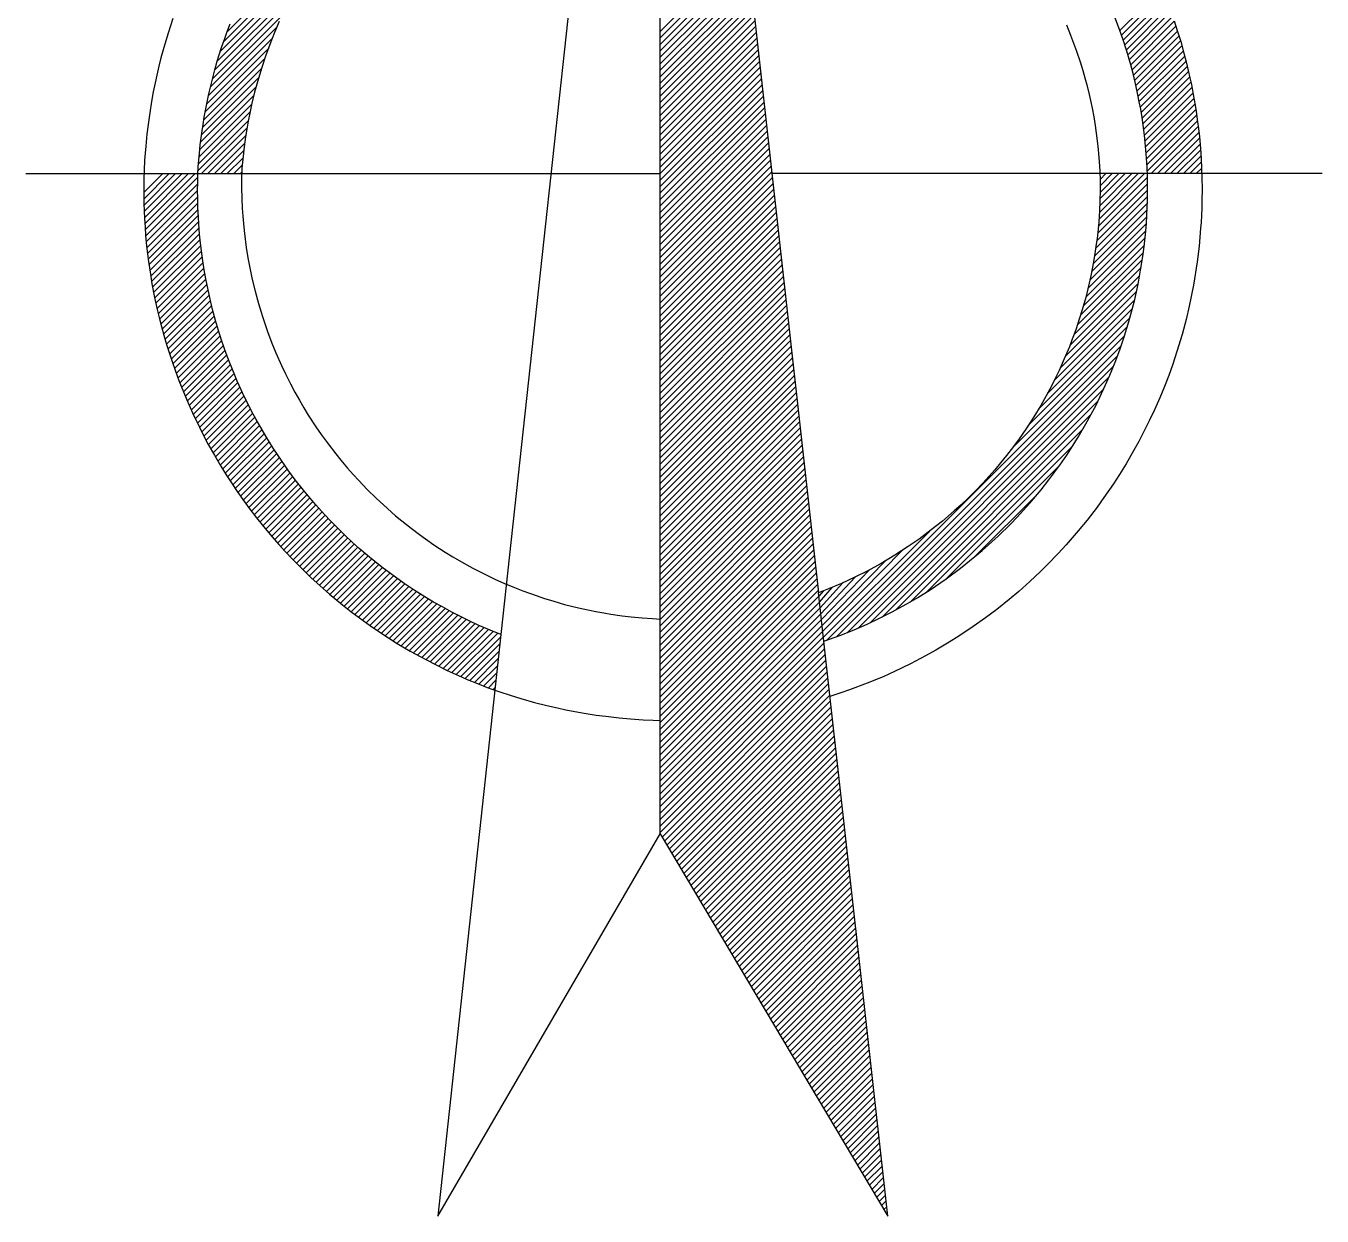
# Model space of a CAD drawing. Header units: metres. Extents: x -84460 to -84291, y -100758 to -100640.
# Drawn here: x -84311.57 to -84305.89, y -100659.88 to -100654.67 of the extents above; entities that cross this region are included whole.
import ezdxf

# ---------------------------------------------------------------- set-up
doc = ezdxf.new("R2010")
doc.units = ezdxf.units.M
doc.header["$MEASUREMENT"] = 0
doc.layers.add('LEGENDA', color=7, linetype='Continuous')

msp = doc.modelspace()

# ---------------------------------------------------------------- linework, layer by layer
at = {"layer": 'LEGENDA', "color": 7}
for points in [[(-84308.7882, -100658.2042, 0), (-84308.7882, -100650.908, 0)], [(-84309.0512, -100653.3292, 0), (-84309.0732, -100653.531, 0), (-84309.4858, -100657.3306, 0)], [(-84308.521, -100653.314, 0), (-84308.0952, -100657.1482, 0)], [(-84310.6847, -100654.6917, 0), (-84309.4218, -100653.4286, 0)], [(-84310.7004, -100654.7354, 0), (-84310.2344, -100654.2696, 0)], [(-84308.7882, -100654.6902, 0), (-84308.4102, -100654.3122, 0)], [(-84308.7882, -100654.7186, 0), (-84308.4073, -100654.3376, 0)], [(-84310.7144, -100654.7778, 0), (-84310.3018, -100654.3652, 0)], [(-84308.7882, -100654.7468, 0), (-84308.4045, -100654.3631, 0)], [(-84308.7882, -100654.775, 0), (-84308.4017, -100654.3885, 0)], [(-84310.727, -100654.8188, 0), (-84310.3496, -100654.4415, 0)], [(-84308.7882, -100654.8034, 0), (-84308.3989, -100654.4139, 0)], [(-84308.7882, -100654.8316, 0), (-84308.396, -100654.4394, 0)], [(-84308.7882, -100654.86, 0), (-84308.3932, -100654.465, 0)], [(-84310.7384, -100654.8584, 0), (-84310.3869, -100654.507, 0)], [(-84308.7882, -100654.8882, 0), (-84308.3904, -100654.4904, 0)], [(-84308.7882, -100654.9166, 0), (-84308.3875, -100654.5158, 0)], [(-84306.7755, -100654.6858, 0), (-84306.5912, -100654.5014, 0)], [(-84306.7682, -100654.7066, 0), (-84306.583, -100654.5214, 0)], [(-84310.7488, -100654.897, 0), (-84310.4183, -100654.5667, 0)], [(-84308.7882, -100654.9448, 0), (-84308.3847, -100654.5413, 0)], [(-84308.7882, -100654.973, 0), (-84308.3819, -100654.5667, 0)], [(-84306.761, -100654.7276, 0), (-84306.575, -100654.5418, 0)], [(-84306.7541, -100654.7491, 0), (-84306.5672, -100654.5622, 0)], [(-84310.9216, -100654.6328, 0), (-84310.9432, -100654.698, 0), (-84310.9578, -100654.7464, 0), (-84310.974, -100654.8056, 0), (-84310.9834, -100654.8428, 0), (-84310.9926, -100654.8818, 0), (-84311, -100654.9156, 0), (-84311.0076, -100654.9538, 0), (-84311.0156, -100654.9968, 0), (-84311.0236, -100655.046, 0), (-84311.0308, -100655.0974, 0), (-84311.0358, -100655.1402, 0), (-84311.041, -100655.1922, 0), (-84311.0456, -100655.254, 0), (-84311.0478, -100655.2976, 0), (-84311.049, -100655.3372, 0), (-84311.0496, -100655.3806, 0), (-84311.0494, -100655.4104, 0), (-84311.0488, -100655.444, 0), (-84311.0478, -100655.4756, 0), (-84311.0464, -100655.509, 0), (-84311.044, -100655.5464, 0), (-84311.0412, -100655.5838, 0), (-84311.0368, -100655.6296, 0), (-84311.0288, -100655.697, 0), (-84311.0206, -100655.7534, 0), (-84311.0134, -100655.7956, 0), (-84311.002, -100655.855, 0), (-84310.9904, -100655.908, 0), (-84310.9824, -100655.942, 0), (-84310.9722, -100655.9818, 0), (-84310.9616, -100656.0202, 0), (-84310.9498, -100656.0606, 0), (-84310.9402, -100656.0914, 0), (-84310.927, -100656.1316, 0), (-84310.911, -100656.1778, 0), (-84310.8956, -100656.2188, 0), (-84310.8762, -100656.2678, 0), (-84310.8568, -100656.314, 0), (-84310.8362, -100656.3598, 0), (-84310.806, -100656.423, 0), (-84310.7846, -100656.4648, 0), (-84310.7668, -100656.4984, 0), (-84310.74, -100656.546, 0), (-84310.7122, -100656.5934, 0), (-84310.688, -100656.632, 0), (-84310.6628, -100656.671, 0), (-84310.6404, -100656.7042, 0), (-84310.6158, -100656.7394, 0), (-84310.5888, -100656.7764, 0), (-84310.5552, -100656.8204, 0), (-84310.525, -100656.858, 0), (-84310.4876, -100656.9026, 0), (-84310.4578, -100656.9368, 0), (-84310.4302, -100656.967, 0), (-84310.3984, -100657.0006, 0), (-84310.374, -100657.0256, 0), (-84310.3512, -100657.0482, 0), (-84310.3158, -100657.0822, 0), (-84310.2914, -100657.1048, 0), (-84310.2646, -100657.1288, 0), (-84310.2362, -100657.1536, 0), (-84310.2126, -100657.1736, 0), (-84310.1794, -100657.2006, 0), (-84310.1422, -100657.23, 0), (-84310.105, -100657.258, 0), (-84310.056, -100657.293, 0), (-84310.0252, -100657.3142, 0), (-84309.9776, -100657.3456, 0), (-84309.9396, -100657.3694, 0), (-84309.8824, -100657.4032, 0), (-84309.8392, -100657.4276, 0), (-84309.812, -100657.4422, 0), (-84309.7696, -100657.464, 0), (-84309.7244, -100657.4862, 0), (-84309.682, -100657.5058, 0), (-84309.6556, -100657.5176, 0), (-84309.6338, -100657.527, 0), (-84309.5882, -100657.5458, 0), (-84309.5458, -100657.5622, 0), (-84309.5214, -100657.5714, 0), (-84309.4902, -100657.5822, 0), (-84309.4452, -100657.597, 0), (-84309.398, -100657.6114, 0), (-84309.3384, -100657.628, 0), (-84309.285, -100657.6414, 0), (-84309.2382, -100657.6522, 0), (-84309.2022, -100657.6598, 0), (-84309.1624, -100657.6676, 0), (-84309.1208, -100657.675, 0), (-84309.0686, -100657.6832, 0), (-84309.027, -100657.6888, 0), (-84308.9676, -100657.6956, 0), (-84308.9182, -100657.7002, 0), (-84308.8628, -100657.704, 0), (-84308.8196, -100657.7062, 0), (-84308.7882, -100657.7072, 0)], [(-84310.758, -100654.9346, 0), (-84310.4445, -100654.6212, 0)], [(-84308.7882, -100655.0014, 0), (-84308.3791, -100654.5921, 0)], [(-84308.7882, -100655.0296, 0), (-84308.3762, -100654.6175, 0)], [(-84308.0718, -100657.3604, 0), (-84308.002, -100657.3354, 0), (-84307.9396, -100657.3104, 0), (-84307.8816, -100657.285, 0), (-84307.8246, -100657.2582, 0), (-84307.7758, -100657.2334, 0), (-84307.7078, -100657.1962, 0), (-84307.6604, -100657.1684, 0), (-84307.6068, -100657.1346, 0), (-84307.5358, -100657.0864, 0), (-84307.4734, -100657.0404, 0), (-84307.4102, -100656.9898, 0), (-84307.378, -100656.9628, 0), (-84307.3086, -100656.9, 0), (-84307.2536, -100656.846, 0), (-84307.2274, -100656.8186, 0), (-84307.1706, -100656.7562, 0), (-84307.121, -100656.6974, 0), (-84307.0862, -100656.6532, 0), (-84307.039, -100656.5892, 0), (-84307.0084, -100656.5448, 0), (-84306.9582, -100656.4662, 0), (-84306.9242, -100656.4082, 0), (-84306.8802, -100656.3258, 0), (-84306.8396, -100656.241, 0), (-84306.8196, -100656.1952, 0), (-84306.7962, -100656.1378, 0), (-84306.7764, -100656.0848, 0), (-84306.7554, -100656.0226, 0), (-84306.7394, -100655.9706, 0), (-84306.722, -100655.908, 0), (-84306.7108, -100655.8634, 0), (-84306.696, -100655.7962, 0), (-84306.6848, -100655.736, 0), (-84306.6752, -100655.6748, 0), (-84306.6694, -100655.631, 0), (-84306.6638, -100655.5796, 0), (-84306.6598, -100655.5306, 0), (-84306.6558, -100655.4614, 0), (-84306.6548, -100655.43, 0), (-84306.6544, -100655.3624, 0), (-84306.655, -100655.3232, 0), (-84306.6564, -100655.2862, 0), (-84306.659, -100655.2446, 0), (-84306.6632, -100655.1918, 0), (-84306.6682, -100655.1442, 0), (-84306.6786, -100655.0674, 0), (-84306.6846, -100655.031, 0), (-84306.6906, -100654.9978, 0), (-84306.6966, -100654.9678, 0), (-84306.7056, -100654.9254, 0), (-84306.7166, -100654.8796, 0), (-84306.7282, -100654.8358, 0), (-84306.7454, -100654.7762, 0), (-84306.7624, -100654.723, 0), (-84306.781, -100654.6702, 0), (-84306.8046, -100654.6088, 0)], [(-84306.7472, -100654.7705, 0), (-84306.5594, -100654.5828, 0)], [(-84306.7407, -100654.7924, 0), (-84306.552, -100654.6034, 0)], [(-84306.7344, -100654.8143, 0), (-84306.5446, -100654.6244, 0)], [(-84309.4858, -100657.3306, 0), (-84309.5328, -100657.3116, 0), (-84309.5848, -100657.2892, 0), (-84309.6218, -100657.272, 0), (-84309.6602, -100657.2534, 0), (-84309.7012, -100657.2322, 0), (-84309.7422, -100657.21, 0), (-84309.7802, -100657.1884, 0), (-84309.8072, -100657.1724, 0), (-84309.865, -100657.136, 0), (-84309.9088, -100657.1068, 0), (-84309.9698, -100657.0632, 0), (-84310.0066, -100657.0354, 0), (-84310.0612, -100656.9916, 0), (-84310.1058, -100656.9534, 0), (-84310.1378, -100656.9246, 0), (-84310.1658, -100656.8986, 0), (-84310.2028, -100656.8624, 0), (-84310.232, -100656.8324, 0), (-84310.2582, -100656.8048, 0), (-84310.2956, -100656.7634, 0), (-84310.3138, -100656.7424, 0), (-84310.3502, -100656.6986, 0), (-84310.386, -100656.653, 0), (-84310.4182, -100656.6094, 0), (-84310.4586, -100656.5514, 0), (-84310.4828, -100656.5148, 0), (-84310.4992, -100656.4888, 0), (-84310.5156, -100656.462, 0), (-84310.5314, -100656.4352, 0), (-84310.5576, -100656.3886, 0), (-84310.5772, -100656.3522, 0), (-84310.5972, -100656.3128, 0), (-84310.6106, -100656.285, 0), (-84310.6224, -100656.26, 0), (-84310.64, -100656.2208, 0), (-84310.6508, -100656.1954, 0), (-84310.6738, -100656.1384, 0), (-84310.6884, -100656.0996, 0), (-84310.7084, -100656.0418, 0), (-84310.7218, -100655.9994, 0), (-84310.7348, -100655.9556, 0), (-84310.7478, -100655.9076, 0), (-84310.7558, -100655.875, 0), (-84310.7652, -100655.8344, 0), (-84310.772, -100655.8014, 0), (-84310.7776, -100655.7734, 0), (-84310.7848, -100655.7332, 0), (-84310.7908, -100655.695, 0), (-84310.7968, -100655.651, 0), (-84310.8008, -100655.6172, 0), (-84310.8048, -100655.5782, 0), (-84310.8084, -100655.533, 0), (-84310.8104, -100655.5034, 0), (-84310.8122, -100655.46, 0), (-84310.8132, -100655.4222, 0), (-84310.8136, -100655.3846, 0), (-84310.8132, -100655.351, 0), (-84310.8124, -100655.3174, 0), (-84310.8108, -100655.282, 0), (-84310.806, -100655.224, 0), (-84310.802, -100655.1866, 0), (-84310.7982, -100655.1552, 0), (-84310.7942, -100655.125, 0), (-84310.79, -100655.0976, 0), (-84310.7848, -100655.066, 0), (-84310.7796, -100655.0362, 0), (-84310.7722, -100654.999, 0), (-84310.7646, -100654.9636, 0), (-84310.755, -100654.9222, 0), (-84310.7448, -100654.8816, 0), (-84310.7384, -100654.8586, 0), (-84310.7274, -100654.8202, 0), (-84310.7202, -100654.7962, 0), (-84310.7088, -100654.761, 0), (-84310.6952, -100654.7206, 0), (-84310.684, -100654.6898, 0), (-84310.6714, -100654.6564, 0)], [(-84310.7664, -100654.9712, 0), (-84310.4672, -100654.672, 0)], [(-84310.456, -100654.646, 0), (-84310.477, -100654.6948, 0), (-84310.498, -100654.7476, 0), (-84310.5164, -100654.798, 0), (-84310.5328, -100654.8472, 0), (-84310.5478, -100654.8962, 0), (-84310.5644, -100654.9564, 0), (-84310.5758, -100655.004, 0), (-84310.5856, -100655.0486, 0), (-84310.5924, -100655.0836, 0), (-84310.5984, -100655.1176, 0), (-84310.604, -100655.1518, 0), (-84310.61, -100655.195, 0), (-84310.6148, -100655.2356, 0), (-84310.6196, -100655.2884, 0), (-84310.6218, -100655.3332, 0), (-84310.6218, -100655.3728, 0), (-84310.6206, -100655.422, 0), (-84310.6186, -100655.4636, 0), (-84310.6162, -100655.4996, 0), (-84310.612, -100655.5468, 0), (-84310.609, -100655.5746, 0), (-84310.6008, -100655.6356, 0), (-84310.5936, -100655.6812, 0), (-84310.5854, -100655.7254, 0), (-84310.5746, -100655.7756, 0), (-84310.5622, -100655.8276, 0), (-84310.5476, -100655.8808, 0), (-84310.53, -100655.9388, 0), (-84310.5078, -100656.004, 0), (-84310.4884, -100656.055, 0), (-84310.4712, -100656.0972, 0), (-84310.4466, -100656.153, 0), (-84310.4294, -100656.1892, 0), (-84310.4076, -100656.2326, 0), (-84310.3882, -100656.269, 0), (-84310.368, -100656.305, 0), (-84310.3484, -100656.3384, 0), (-84310.3292, -100656.3698, 0), (-84310.2958, -100656.421, 0), (-84310.272, -100656.4556, 0), (-84310.2426, -100656.496, 0), (-84310.2092, -100656.5394, 0), (-84310.1864, -100656.5678, 0), (-84310.157, -100656.6024, 0), (-84310.1328, -100656.6302, 0), (-84310.1082, -100656.657, 0), (-84310.0714, -100656.6954, 0), (-84310.0326, -100656.7336, 0), (-84309.983, -100656.7794, 0), (-84309.9466, -100656.811, 0), (-84309.9196, -100656.8334, 0), (-84309.8794, -100656.8654, 0), (-84309.8426, -100656.8932, 0), (-84309.7798, -100656.9374, 0), (-84309.7302, -100656.9696, 0), (-84309.6964, -100656.9906, 0), (-84309.6476, -100657.0188, 0), (-84309.6086, -100657.0402, 0), (-84309.5618, -100657.0642, 0), (-84309.5094, -100657.0894, 0), (-84309.4728, -100657.1056, 0), (-84309.4264, -100657.125, 0), (-84309.3894, -100657.1396, 0), (-84309.327, -100657.162, 0), (-84309.2986, -100657.1714, 0), (-84309.2538, -100657.1854, 0), (-84309.2068, -100657.1986, 0), (-84309.1464, -100657.2138, 0), (-84309.125, -100657.2186, 0), (-84309.0702, -100657.23, 0), (-84309.0358, -100657.2362, 0), (-84309.0048, -100657.2412, 0), (-84308.955, -100657.2484, 0), (-84308.9156, -100657.253, 0), (-84308.867, -100657.2576, 0), (-84308.8214, -100657.2608, 0), (-84308.7873, -100657.2633, 0), (-84308.1529, -100656.6287, 0)], [(-84308.7882, -100655.058, 0), (-84308.3734, -100654.6432, 0)], [(-84308.7882, -100655.0862, 0), (-84308.3706, -100654.6686, 0)], [(-84308.7882, -100655.1146, 0), (-84308.3678, -100654.694, 0)], [(-84307.0094, -100654.6616, 0), (-84306.9912, -100654.7064, 0), (-84306.9654, -100654.776, 0), (-84306.9496, -100654.8238, 0), (-84306.9382, -100654.861, 0), (-84306.9288, -100654.8938, 0), (-84306.921, -100654.9232, 0), (-84306.9104, -100654.9662, 0), (-84306.9018, -100655.0054, 0), (-84306.8974, -100655.026, 0), (-84306.8904, -100655.0634, 0), (-84306.884, -100655.1018, 0), (-84306.879, -100655.1352, 0), (-84306.8746, -100655.1686, 0), (-84306.8704, -100655.2064, 0), (-84306.8658, -100655.2604, 0), (-84306.8632, -100655.2998, 0), (-84306.862, -100655.3448, 0), (-84306.862, -100655.384, 0), (-84306.863, -100655.433, 0), (-84306.865, -100655.476, 0), (-84306.8684, -100655.5258, 0), (-84306.8712, -100655.5552, 0), (-84306.8758, -100655.5962, 0), (-84306.879, -100655.6216, 0), (-84306.8848, -100655.6622, 0), (-84306.891, -100655.6988, 0), (-84306.903, -100655.7604, 0), (-84306.9144, -100655.8114, 0), (-84306.9254, -100655.8544, 0), (-84306.9406, -100655.9088, 0), (-84306.9518, -100655.9454, 0), (-84306.9688, -100655.9962, 0), (-84306.984, -100656.0378, 0), (-84306.9968, -100656.071, 0), (-84307.019, -100656.1242, 0), (-84307.0416, -100656.1744, 0), (-84307.0584, -100656.2092, 0), (-84307.0742, -100656.2406, 0), (-84307.098, -100656.2854, 0), (-84307.122, -100656.3274, 0), (-84307.1524, -100656.3778, 0), (-84307.1816, -100656.423, 0), (-84307.2068, -100656.4596, 0), (-84307.2238, -100656.4836, 0), (-84307.251, -100656.52, 0), (-84307.2718, -100656.547, 0), (-84307.298, -100656.5794, 0), (-84307.3238, -100656.6098, 0), (-84307.3486, -100656.638, 0), (-84307.3758, -100656.6678, 0), (-84307.4056, -100656.699, 0), (-84307.442, -100656.7352, 0), (-84307.4712, -100656.7626, 0), (-84307.5008, -100656.7894, 0), (-84307.5526, -100656.834, 0), (-84307.6016, -100656.873, 0), (-84307.6546, -100656.9126, 0), (-84307.7024, -100656.9458, 0), (-84307.7604, -100656.9832, 0), (-84307.8206, -100657.0192, 0), (-84307.8826, -100657.053, 0), (-84307.9364, -100657.0802, 0), (-84307.9948, -100657.1072, 0), (-84308.0512, -100657.131, 0), (-84308.0952, -100657.1482, 0)], [(-84306.538, -100654.6434, 0), (-84306.5242, -100654.686, 0), (-84306.5094, -100654.7346, 0), (-84306.4952, -100654.7854, 0), (-84306.4852, -100654.8234, 0), (-84306.4764, -100654.8604, 0), (-84306.4688, -100654.8938, 0), (-84306.4628, -100654.9222, 0), (-84306.4542, -100654.9666, 0), (-84306.4462, -100655.0134, 0), (-84306.4418, -100655.0408, 0), (-84306.4356, -100655.0858, 0), (-84306.4318, -100655.1152, 0), (-84306.4278, -100655.1516, 0), (-84306.4234, -100655.202, 0), (-84306.4202, -100655.2484, 0), (-84306.418, -100655.2906, 0), (-84306.4168, -100655.329, 0), (-84306.416, -100655.3816, 0), (-84306.4164, -100655.428, 0), (-84306.4172, -100655.4632, 0), (-84306.4186, -100655.4952, 0), (-84306.4202, -100655.5264, 0), (-84306.422, -100655.5518, 0), (-84306.429, -100655.6308, 0), (-84306.4372, -100655.6992, 0), (-84306.4534, -100655.8014, 0), (-84306.472, -100655.8928, 0), (-84306.4858, -100655.9514, 0), (-84306.5034, -100656.017, 0), (-84306.5256, -100656.0912, 0), (-84306.5444, -100656.1474, 0), (-84306.562, -100656.1966, 0), (-84306.5808, -100656.2454, 0), (-84306.601, -100656.2942, 0), (-84306.624, -100656.3466, 0), (-84306.6456, -100656.3928, 0), (-84306.6672, -100656.4366, 0), (-84306.6928, -100656.4854, 0), (-84306.714, -100656.524, 0), (-84306.7482, -100656.5828, 0), (-84306.7774, -100656.6302, 0), (-84306.8042, -100656.6712, 0), (-84306.8456, -100656.7314, 0), (-84306.8758, -100656.773, 0), (-84306.919, -100656.8294, 0), (-84306.9576, -100656.8766, 0), (-84307.0102, -100656.9374, 0), (-84307.0454, -100656.9756, 0), (-84307.0928, -100657.0246, 0), (-84307.1232, -100657.0546, 0), (-84307.1702, -100657.0988, 0), (-84307.2186, -100657.142, 0), (-84307.2608, -100657.1774, 0), (-84307.3146, -100657.2206, 0), (-84307.364, -100657.2578, 0), (-84307.4174, -100657.2958, 0), (-84307.4812, -100657.3384, 0), (-84307.5226, -100657.3644, 0), (-84307.581, -100657.3992, 0), (-84307.6266, -100657.4246, 0), (-84307.6918, -100657.459, 0), (-84307.762, -100657.4928, 0), (-84307.8126, -100657.5154, 0), (-84307.8822, -100657.5444, 0), (-84307.9592, -100657.5734, 0), (-84308.0022, -100657.5882, 0), (-84308.045, -100657.6021, 0)], [(-84306.7281, -100654.8363, 0), (-84306.5374, -100654.6454, 0)], [(-84306.7222, -100654.8586, 0), (-84306.5304, -100654.6668, 0)], [(-84306.7163, -100654.8811, 0), (-84306.5234, -100654.6882, 0)], [(-84310.7738, -100655.007, 0), (-84310.4872, -100654.7204, 0)], [(-84308.7882, -100655.1428, 0), (-84308.3649, -100654.7195, 0)], [(-84308.7882, -100655.171, 0), (-84308.3621, -100654.7449, 0)], [(-84306.7108, -100654.9038, 0), (-84306.5168, -100654.7098, 0)], [(-84306.7054, -100654.9266, 0), (-84306.5102, -100654.7316, 0)], [(-84310.7806, -100655.042, 0), (-84310.5049, -100654.7665, 0)], [(-84308.7882, -100655.1994, 0), (-84308.3593, -100654.7703, 0)], [(-84308.7882, -100655.2276, 0), (-84308.3565, -100654.7957, 0)], [(-84306.7004, -100654.95, 0), (-84306.504, -100654.7534, 0)], [(-84306.6955, -100654.9733, 0), (-84306.4978, -100654.7756, 0)], [(-84306.6908, -100654.9968, 0), (-84306.4918, -100654.798, 0)], [(-84310.792, -100655.11, 0), (-84310.5344, -100654.8524, 0)], [(-84310.7866, -100655.0764, 0), (-84310.5205, -100654.8103, 0)], [(-84308.7882, -100655.256, 0), (-84308.3536, -100654.8214, 0)], [(-84308.7882, -100655.2842, 0), (-84308.3508, -100654.8468, 0)], [(-84306.6864, -100655.0209, 0), (-84306.486, -100654.8204, 0)], [(-84306.6823, -100655.0451, 0), (-84306.4804, -100654.8432, 0)], [(-84311.5654, -100655.3128, 0), (-84310.6214, -100655.3128, 0), (-84308.7886, -100655.3128, 0), (-84308.348, -100654.8722, 0)], [(-84310.7966, -100655.143, 0), (-84310.5468, -100654.8931, 0)], [(-84308.7882, -100655.3408, 0), (-84308.3451, -100654.8978, 0)], [(-84306.6784, -100655.0692, 0), (-84306.475, -100654.866, 0)], [(-84306.6749, -100655.0944, 0), (-84306.4698, -100654.8892, 0)], [(-84306.6716, -100655.119, 0), (-84306.4648, -100654.9124, 0)], [(-84310.8044, -100655.2072, 0), (-84310.5678, -100654.9706, 0)], [(-84310.8008, -100655.1754, 0), (-84310.5578, -100654.9324, 0)], [(-84308.7882, -100655.369, 0), (-84308.3423, -100654.9231, 0)], [(-84308.7882, -100655.3974, 0), (-84308.3395, -100654.9485, 0)], [(-84308.7882, -100655.4256, 0), (-84308.3367, -100654.9739, 0)], [(-84306.6682, -100655.1441, 0), (-84306.4601, -100654.936, 0)], [(-84306.6655, -100655.1696, 0), (-84306.4556, -100654.9596, 0)], [(-84310.8074, -100655.2386, 0), (-84310.5766, -100655.0079, 0)], [(-84308.7882, -100655.454, 0), (-84308.3338, -100654.9995, 0)], [(-84308.7882, -100655.4822, 0), (-84308.331, -100655.025, 0)], [(-84306.6629, -100655.1954, 0), (-84306.4512, -100654.9836, 0)], [(-84306.6608, -100655.2215, 0), (-84306.447, -100655.0078, 0)], [(-84306.6588, -100655.2478, 0), (-84306.4432, -100655.0322, 0)], [(-84310.8118, -100655.2996, 0), (-84310.5916, -100655.0794, 0)], [(-84310.8098, -100655.2694, 0), (-84310.5846, -100655.0442, 0)], [(-84308.7882, -100655.5104, 0), (-84308.3282, -100655.0504, 0)], [(-84308.7882, -100655.5388, 0), (-84308.3253, -100655.076, 0)], [(-84306.6571, -100655.2746, 0), (-84306.4396, -100655.0568, 0)], [(-84306.6558, -100655.3015, 0), (-84306.436, -100655.0816, 0)], [(-84310.7968, -100655.3128, 0), (-84310.5977, -100655.1137, 0)], [(-84310.7686, -100655.3128, 0), (-84310.6033, -100655.1475, 0)], [(-84308.7882, -100655.567, 0), (-84308.3225, -100655.1013, 0)], [(-84308.7882, -100655.5954, 0), (-84308.3197, -100655.1267, 0)], [(-84306.639, -100655.3128, 0), (-84306.4329, -100655.1067, 0)], [(-84306.6108, -100655.3128, 0), (-84306.43, -100655.132, 0)], [(-84310.7402, -100655.3128, 0), (-84310.608, -100655.1806, 0)], [(-84308.7882, -100655.6236, 0), (-84308.3169, -100655.1521, 0)], [(-84308.7882, -100655.652, 0), (-84308.314, -100655.1777, 0)], [(-84308.7882, -100655.6802, 0), (-84308.3112, -100655.2032, 0)], [(-84306.5824, -100655.3128, 0), (-84306.4272, -100655.1576, 0)], [(-84306.5542, -100655.3128, 0), (-84306.4248, -100655.1836, 0)], [(-84310.712, -100655.3128, 0), (-84310.6121, -100655.213, 0)], [(-84310.6836, -100655.3128, 0), (-84310.6156, -100655.2448, 0)], [(-84308.7882, -100655.7084, 0), (-84308.3084, -100655.2286, 0)], [(-84308.7882, -100655.7368, 0), (-84308.3055, -100655.2542, 0)], [(-84306.5258, -100655.3128, 0), (-84306.4228, -100655.2096, 0)], [(-84306.4976, -100655.3128, 0), (-84306.4208, -100655.2362, 0)], [(-84311.0496, -100655.3958, 0), (-84310.9666, -100655.3128, 0)], [(-84311.0492, -100655.4238, 0), (-84310.9382, -100655.3128, 0)], [(-84311.0486, -100655.4516, 0), (-84310.91, -100655.3128, 0)], [(-84311.0478, -100655.479, 0), (-84310.8816, -100655.3128, 0)], [(-84311.0466, -100655.506, 0), (-84310.8534, -100655.3128, 0)], [(-84311.045, -100655.5328, 0), (-84310.825, -100655.3128, 0)], [(-84310.6554, -100655.3128, 0), (-84310.6185, -100655.2759, 0)], [(-84310.6272, -100655.3128, 0), (-84310.6205, -100655.3061, 0)], [(-84308.7882, -100655.765, 0), (-84308.3027, -100655.2796, 0)], [(-84308.7882, -100655.7934, 0), (-84308.2999, -100655.3049, 0)], [(-84305.8904, -100655.3128, 0), (-84306.4173, -100655.3128, 0), (-84308.2992, -100655.3128, 0)], [(-84306.8675, -100655.5132, 0), (-84306.6674, -100655.3128, 0)], [(-84306.8655, -100655.4827, 0), (-84306.6956, -100655.3128, 0)], [(-84306.8639, -100655.453, 0), (-84306.7238, -100655.3128, 0)], [(-84306.8628, -100655.4234, 0), (-84306.7522, -100655.3128, 0)], [(-84306.8622, -100655.3947, 0), (-84306.7804, -100655.3128, 0)], [(-84306.8622, -100655.338, 0), (-84306.837, -100655.3128, 0)], [(-84306.862, -100655.3662, 0), (-84306.8088, -100655.3128, 0)], [(-84306.4694, -100655.3128, 0), (-84306.4192, -100655.2628, 0)], [(-84306.441, -100655.3128, 0), (-84306.418, -100655.2898, 0)], [(-84311.0432, -100655.5592, 0), (-84310.8126, -100655.3288, 0)], [(-84311.041, -100655.5855, 0), (-84310.8133, -100655.3575, 0)], [(-84308.7882, -100655.8216, 0), (-84308.2971, -100655.3303, 0)], [(-84308.7882, -100655.8498, 0), (-84308.2942, -100655.3559, 0)], [(-84306.8735, -100655.5755, 0), (-84306.6544, -100655.3566, 0)], [(-84306.8702, -100655.544, 0), (-84306.6549, -100655.3288, 0)], [(-84311.0388, -100655.6114, 0), (-84310.8136, -100655.3862, 0)], [(-84311.036, -100655.637, 0), (-84310.8133, -100655.4141, 0)], [(-84308.7882, -100655.8782, 0), (-84308.2914, -100655.3814, 0)], [(-84308.7882, -100655.9064, 0), (-84308.2886, -100655.4068, 0)], [(-84306.8817, -100655.6403, 0), (-84306.6546, -100655.4132, 0)], [(-84306.8772, -100655.6074, 0), (-84306.6542, -100655.3846, 0)], [(-84311.0332, -100655.6624, 0), (-84310.8127, -100655.4419, 0)], [(-84311.03, -100655.6874, 0), (-84310.8118, -100655.4693, 0)], [(-84308.7882, -100655.9348, 0), (-84308.2857, -100655.4324, 0)], [(-84308.7882, -100655.963, 0), (-84308.2829, -100655.4578, 0)], [(-84308.7882, -100655.9914, 0), (-84308.2801, -100655.4831, 0)], [(-84306.8928, -100655.708, 0), (-84306.6562, -100655.4716, 0)], [(-84306.8868, -100655.6736, 0), (-84306.6552, -100655.4422, 0)], [(-84311.0266, -100655.7124, 0), (-84310.8106, -100655.4964, 0)], [(-84311.023, -100655.737, 0), (-84310.8091, -100655.5231, 0)], [(-84308.7882, -100656.0196, 0), (-84308.2773, -100655.5085, 0)], [(-84308.7882, -100656.0478, 0), (-84308.2745, -100655.5341, 0)], [(-84306.9071, -100655.779, 0), (-84306.6598, -100655.5316, 0)], [(-84306.8996, -100655.743, 0), (-84306.6578, -100655.5014, 0)], [(-84311.0192, -100655.7615, 0), (-84310.8071, -100655.5495, 0)], [(-84311.0152, -100655.7856, 0), (-84310.805, -100655.5756, 0)], [(-84311.0108, -100655.8096, 0), (-84310.8024, -100655.6013, 0)], [(-84308.7882, -100656.0762, 0), (-84308.2716, -100655.5595, 0)], [(-84308.7882, -100656.1044, 0), (-84308.2688, -100655.585, 0)], [(-84306.9252, -100655.8536, 0), (-84306.6652, -100655.5936, 0)], [(-84306.9155, -100655.8157, 0), (-84306.6622, -100655.5624, 0)], [(-84311.0062, -100655.8334, 0), (-84310.7997, -100655.6269, 0)], [(-84311.0016, -100655.857, 0), (-84310.7967, -100655.6521, 0)], [(-84308.7882, -100656.1328, 0), (-84308.266, -100655.6106, 0)], [(-84308.7882, -100656.161, 0), (-84308.2631, -100655.636, 0)], [(-84306.948, -100655.9328, 0), (-84306.6728, -100655.6578, 0)], [(-84306.9361, -100655.8927, 0), (-84306.6686, -100655.6254, 0)], [(-84310.9966, -100655.8804, 0), (-84310.7933, -100655.6769, 0)], [(-84310.9914, -100655.9034, 0), (-84310.7897, -100655.7018, 0)], [(-84308.7882, -100656.1894, 0), (-84308.2603, -100655.6614, 0)], [(-84308.7882, -100656.2176, 0), (-84308.2575, -100655.6867, 0)], [(-84308.7882, -100656.2458, 0), (-84308.2547, -100655.7123, 0)], [(-84306.9617, -100655.9749, 0), (-84306.6774, -100655.6906, 0)], [(-84310.9862, -100655.9264, 0), (-84310.7858, -100655.7262, 0)], [(-84310.9806, -100655.9492, 0), (-84310.7817, -100655.7504, 0)], [(-84308.7882, -100656.2742, 0), (-84308.2518, -100655.7377, 0)], [(-84308.7882, -100656.3024, 0), (-84308.249, -100655.7632, 0)], [(-84306.994, -100656.0639, 0), (-84306.6888, -100655.7586, 0)], [(-84306.9769, -100656.0183, 0), (-84306.6828, -100655.7242, 0)], [(-84310.9748, -100655.9716, 0), (-84310.7774, -100655.7742, 0)], [(-84310.9688, -100655.9941, 0), (-84310.7727, -100655.7979, 0)], [(-84310.9628, -100656.0162, 0), (-84310.7679, -100655.8213, 0)], [(-84308.7882, -100656.3308, 0), (-84308.2462, -100655.7888, 0)], [(-84308.7882, -100656.359, 0), (-84308.2433, -100655.8142, 0)], [(-84307.0138, -100656.1119, 0), (-84306.6955, -100655.7935, 0)], [(-84310.9564, -100656.0382, 0), (-84310.7628, -100655.8446, 0)], [(-84310.95, -100656.06, 0), (-84310.7575, -100655.8676, 0)], [(-84308.7882, -100656.3872, 0), (-84308.2405, -100655.8396, 0)], [(-84308.7882, -100656.4156, 0), (-84308.2377, -100655.8649, 0)], [(-84307.0622, -100656.2169, 0), (-84306.7115, -100655.8661, 0)], [(-84307.0364, -100656.1628, 0), (-84306.703, -100655.8294, 0)], [(-84310.9434, -100656.0816, 0), (-84310.752, -100655.8904, 0)], [(-84310.9366, -100656.103, 0), (-84310.7463, -100655.913, 0)], [(-84310.9296, -100656.1244, 0), (-84310.7403, -100655.9352, 0)], [(-84308.7882, -100656.4438, 0), (-84308.2349, -100655.8905, 0)], [(-84308.7882, -100656.4722, 0), (-84308.2321, -100655.9159, 0)], [(-84308.7882, -100656.5004, 0), (-84308.2292, -100655.9414, 0)], [(-84307.1308, -100656.3421, 0), (-84306.7312, -100655.9424, 0)], [(-84307.093, -100656.276, 0), (-84306.7208, -100655.9038, 0)], [(-84310.9224, -100656.1454, 0), (-84310.7342, -100655.9574, 0)], [(-84310.915, -100656.1664, 0), (-84310.7277, -100655.9794, 0)], [(-84308.7882, -100656.5288, 0), (-84308.2264, -100655.967, 0)], [(-84308.7882, -100656.557, 0), (-84308.2236, -100655.9924, 0)], [(-84307.1782, -100656.4176, 0), (-84306.7428, -100655.9822, 0)], [(-84310.9074, -100656.1873, 0), (-84310.7213, -100656.001, 0)], [(-84310.8998, -100656.2078, 0), (-84310.7145, -100656.0225, 0)], [(-84310.892, -100656.2282, 0), (-84310.7076, -100656.044, 0)], [(-84308.7882, -100656.5852, 0), (-84308.2207, -100656.0178, 0)], [(-84308.7882, -100656.6136, 0), (-84308.2179, -100656.0432, 0)], [(-84307.2469, -100656.5145, 0), (-84306.7556, -100656.0234, 0)], [(-84310.884, -100656.2486, 0), (-84310.7004, -100656.0649, 0)], [(-84310.8762, -100656.2678, 0), (-84310.6931, -100656.086, 0)], [(-84310.8676, -100656.2886, 0), (-84310.6856, -100656.1068, 0)], [(-84308.7882, -100656.6418, 0), (-84308.2151, -100656.0687, 0)], [(-84308.7882, -100656.6702, 0), (-84308.2123, -100656.0941, 0)], [(-84308.0606, -100657.3566, 0), (-84306.7698, -100656.066, 0)], [(-84308.0164, -100657.3408, 0), (-84306.7858, -100656.11, 0)], [(-84310.8592, -100656.3086, 0), (-84310.678, -100656.1274, 0)], [(-84310.8506, -100656.3282, 0), (-84310.6701, -100656.1477, 0)], [(-84310.8418, -100656.3478, 0), (-84310.6619, -100656.1679, 0)], [(-84308.7882, -100656.6984, 0), (-84308.2094, -100656.1195, 0)], [(-84308.7882, -100656.7268, 0), (-84308.2066, -100656.1452, 0)], [(-84307.9704, -100657.323, 0), (-84306.8036, -100656.1562, 0)], [(-84310.8328, -100656.3672, 0), (-84310.6537, -100656.1882, 0)], [(-84310.8238, -100656.3864, 0), (-84310.6454, -100656.208, 0)], [(-84308.7882, -100656.755, 0), (-84308.2038, -100656.1706, 0)], [(-84308.7882, -100656.7832, 0), (-84308.2009, -100656.196, 0)], [(-84308.7882, -100656.8116, 0), (-84308.1981, -100656.2214, 0)], [(-84307.922, -100657.303, 0), (-84306.8234, -100656.2044, 0)], [(-84310.8146, -100656.4054, 0), (-84310.6369, -100656.2277, 0)], [(-84310.8053, -100656.4245, 0), (-84310.6282, -100656.2472, 0)], [(-84310.7958, -100656.4432, 0), (-84310.6192, -100656.2666, 0)], [(-84308.7882, -100656.8398, 0), (-84308.1953, -100656.2469, 0)], [(-84308.7882, -100656.8682, 0), (-84308.1925, -100656.2723, 0)], [(-84307.8712, -100657.2804, 0), (-84306.8462, -100656.2554, 0)], [(-84310.7862, -100656.4618, 0), (-84310.6101, -100656.286, 0)], [(-84310.7764, -100656.4804, 0), (-84310.601, -100656.305, 0)], [(-84310.7666, -100656.4988, 0), (-84310.5916, -100656.3238, 0)], [(-84308.7882, -100656.8964, 0), (-84308.1897, -100656.2977, 0)], [(-84308.7882, -100656.9246, 0), (-84308.1868, -100656.3234, 0)], [(-84307.817, -100657.2544, 0), (-84306.872, -100656.3096, 0)], [(-84310.7564, -100656.517, 0), (-84310.5821, -100656.3426, 0)], [(-84310.7462, -100656.5352, 0), (-84310.5724, -100656.3612, 0)], [(-84310.736, -100656.553, 0), (-84310.5625, -100656.3795, 0)], [(-84308.7882, -100656.953, 0), (-84308.184, -100656.3488, 0)], [(-84308.7882, -100656.9812, 0), (-84308.1812, -100656.3742, 0)], [(-84307.7586, -100657.2244, 0), (-84306.9022, -100656.3678, 0)], [(-84310.7256, -100656.571, 0), (-84310.5524, -100656.3979, 0)], [(-84310.715, -100656.5886, 0), (-84310.5423, -100656.4159, 0)], [(-84310.7042, -100656.6062, 0), (-84310.532, -100656.434, 0)], [(-84310.6934, -100656.6236, 0), (-84310.5216, -100656.4518, 0)], [(-84308.7882, -100657.0096, 0), (-84308.1783, -100656.3996, 0)], [(-84308.7882, -100657.0378, 0), (-84308.1755, -100656.4251, 0)], [(-84308.7882, -100657.0662, 0), (-84308.1727, -100656.4505, 0)], [(-84307.6946, -100657.1886, 0), (-84306.9378, -100656.432, 0)], [(-84310.6824, -100656.641, 0), (-84310.511, -100656.4696, 0)], [(-84310.6714, -100656.6582, 0), (-84310.5002, -100656.487, 0)], [(-84310.66, -100656.6752, 0), (-84310.4894, -100656.5044, 0)], [(-84308.7882, -100657.0944, 0), (-84308.1699, -100656.4759, 0)], [(-84308.7882, -100657.1226, 0), (-84308.167, -100656.5015, 0)], [(-84307.6222, -100657.1446, 0), (-84306.982, -100656.5042, 0)], [(-84310.6488, -100656.692, 0), (-84310.4783, -100656.5217, 0)], [(-84310.6372, -100656.7088, 0), (-84310.467, -100656.5387, 0)], [(-84310.6256, -100656.7256, 0), (-84310.4556, -100656.5557, 0)], [(-84308.7882, -100657.151, 0), (-84308.1642, -100656.527, 0)], [(-84308.7882, -100657.1792, 0), (-84308.1614, -100656.5524, 0)], [(-84310.6139, -100656.7421, 0), (-84310.4441, -100656.5723, 0)], [(-84310.602, -100656.7584, 0), (-84310.4325, -100656.5889, 0)], [(-84310.59, -100656.7748, 0), (-84310.4208, -100656.6057, 0)], [(-84310.5778, -100656.791, 0), (-84310.4089, -100656.6221, 0)], [(-84308.7882, -100657.2076, 0), (-84308.1585, -100656.5778, 0)], [(-84308.7882, -100657.2358, 0), (-84308.1557, -100656.6033, 0)], [(-84307.5358, -100657.0864, 0), (-84307.04, -100656.5906, 0)], [(-84310.5656, -100656.807, 0), (-84310.3969, -100656.6383, 0)], [(-84310.5532, -100656.8229, 0), (-84310.3848, -100656.6544, 0)], [(-84310.5408, -100656.8386, 0), (-84310.3724, -100656.6704, 0)], [(-84308.7882, -100657.2924, 0), (-84308.1501, -100656.6541, 0)], [(-84308.7882, -100657.3206, 0), (-84308.1473, -100656.6795, 0)], [(-84310.528, -100656.8543, 0), (-84310.36, -100656.6862, 0)], [(-84310.5154, -100656.8698, 0), (-84310.3474, -100656.702, 0)], [(-84310.5024, -100656.8852, 0), (-84310.3346, -100656.7174, 0)], [(-84310.4894, -100656.9006, 0), (-84310.3218, -100656.7328, 0)], [(-84308.7882, -100657.349, 0), (-84308.1444, -100656.7052, 0)], [(-84308.7882, -100657.3772, 0), (-84308.1416, -100656.7306, 0)], [(-84307.4152, -100656.994, 0), (-84307.1324, -100656.7114, 0)], [(-84310.4764, -100656.9156, 0), (-84310.3088, -100656.7482, 0)], [(-84310.4632, -100656.9308, 0), (-84310.2956, -100656.7632, 0)], [(-84310.4498, -100656.9456, 0), (-84310.2823, -100656.7781, 0)], [(-84310.4362, -100656.9605, 0), (-84310.2688, -100656.7931, 0)], [(-84308.7882, -100657.4056, 0), (-84308.1388, -100656.756, 0)], [(-84308.7882, -100657.4338, 0), (-84308.1359, -100656.7816, 0)], [(-84310.4226, -100656.9752, 0), (-84310.2554, -100656.8078, 0)], [(-84310.409, -100656.9896, 0), (-84310.2415, -100656.8224, 0)], [(-84310.395, -100657.0042, 0), (-84310.2278, -100656.8368, 0)], [(-84308.7882, -100657.462, 0), (-84308.1331, -100656.8069, 0)], [(-84308.7882, -100657.4904, 0), (-84308.1303, -100656.8323, 0)], [(-84310.3812, -100657.0184, 0), (-84310.2137, -100656.8512, 0)], [(-84310.367, -100657.0326, 0), (-84310.1998, -100656.8654, 0)], [(-84310.3528, -100657.0468, 0), (-84310.1855, -100656.8793, 0)], [(-84310.3384, -100657.0606, 0), (-84310.1712, -100656.8934, 0)], [(-84310.324, -100657.0744, 0), (-84310.1566, -100656.9072, 0)], [(-84308.7882, -100657.5186, 0), (-84308.1275, -100656.8577, 0)], [(-84308.7882, -100657.547, 0), (-84308.1246, -100656.8834, 0)], [(-84308.0737, -100657.3428, 0), (-84307.6075, -100656.8775, 0)], [(-84310.3094, -100657.0882, 0), (-84310.1419, -100656.9208, 0)], [(-84310.2948, -100657.1018, 0), (-84310.1272, -100656.9342, 0)], [(-84310.2798, -100657.1152, 0), (-84310.1122, -100656.9476, 0)], [(-84310.265, -100657.1286, 0), (-84310.0972, -100656.9608, 0)], [(-84308.7882, -100657.5752, 0), (-84308.1218, -100656.9088, 0)], [(-84308.7882, -100657.6036, 0), (-84308.119, -100656.9342, 0)], [(-84308.7882, -100657.6318, 0), (-84308.1161, -100656.9598, 0)], [(-84307.7274, -100656.9619, 0), (-84308.0766, -100657.3167, 0), (-84308.7882, -100658.0278, 0)], [(-84310.2498, -100657.1418, 0), (-84310.0819, -100656.9739, 0)], [(-84310.2347, -100657.1549, 0), (-84310.0667, -100656.9869, 0)], [(-84310.2194, -100657.1679, 0), (-84310.0511, -100656.9997, 0)], [(-84310.204, -100657.1806, 0), (-84310.0355, -100657.0123, 0)], [(-84308.7882, -100657.66, 0), (-84308.1133, -100656.9851, 0)], [(-84308.7882, -100657.9994, 0), (-84308.0794, -100657.2906, 0), (-84307.7997, -100657.0068, 0)], [(-84308.7882, -100657.6884, 0), (-84308.1105, -100657.0105, 0)], [(-84310.1884, -100657.1934, 0), (-84310.0198, -100657.0248, 0)], [(-84310.1726, -100657.206, 0), (-84310.004, -100657.0374, 0)], [(-84310.1568, -100657.2185, 0), (-84309.9879, -100657.0496, 0)], [(-84310.1411, -100657.2309, 0), (-84309.9717, -100657.0618, 0)], [(-84310.1249, -100657.2431, 0), (-84309.9553, -100657.0736, 0)], [(-84308.7882, -100657.7166, 0), (-84308.1077, -100657.0359, 0)], [(-84308.7882, -100657.9712, 0), (-84308.0822, -100657.2657, 0), (-84307.8699, -100657.0461, 0)], [(-84308.7882, -100657.745, 0), (-84308.1048, -100657.0615, 0)], [(-84310.1088, -100657.2552, 0), (-84309.9389, -100657.0853, 0)], [(-84310.0924, -100657.2672, 0), (-84309.9224, -100657.0971, 0)], [(-84310.076, -100657.279, 0), (-84309.9058, -100657.1088, 0)], [(-84310.0594, -100657.2908, 0), (-84309.8889, -100657.1201, 0)], [(-84310.0428, -100657.3024, 0), (-84309.8718, -100657.1315, 0)], [(-84307.9344, -100657.0792, 0), (-84308.0852, -100657.2402, 0), (-84308.7882, -100657.943, 0)], [(-84308.7882, -100657.7732, 0), (-84308.102, -100657.087, 0)], [(-84308.7882, -100657.9146, 0), (-84308.0879, -100657.2142, 0), (-84307.9889, -100657.1045, 0)], [(-84308.7882, -100657.8016, 0), (-84308.0992, -100657.1124, 0)], [(-84308.7882, -100657.8864, 0), (-84308.0907, -100657.1886, 0), (-84308.036, -100657.1246, 0)], [(-84310.026, -100657.3138, 0), (-84309.8547, -100657.1425, 0)], [(-84310.009, -100657.3252, 0), (-84309.8373, -100657.1535, 0)], [(-84309.9918, -100657.3364, 0), (-84309.82, -100657.1644, 0)], [(-84309.9746, -100657.3475, 0), (-84309.8024, -100657.1752, 0)], [(-84309.9574, -100657.3584, 0), (-84309.7847, -100657.1858, 0)], [(-84308.7882, -100657.8298, 0), (-84308.0963, -100657.138, 0)], [(-84308.0733, -100657.1397, 0), (-84308.0935, -100657.1634, 0), (-84308.7882, -100657.858, 0)], [(-84308.0718, -100657.3604, 0), (-84308.0952, -100657.1482, 0)], [(-84309.9398, -100657.3693, 0), (-84309.7667, -100657.1961, 0)], [(-84309.9222, -100657.3798, 0), (-84309.7487, -100657.2063, 0)], [(-84309.9046, -100657.3904, 0), (-84309.7305, -100657.2164, 0)], [(-84309.8866, -100657.4008, 0), (-84309.7121, -100657.2263, 0)], [(-84309.8686, -100657.4112, 0), (-84309.6937, -100657.2361, 0)], [(-84309.8506, -100657.4212, 0), (-84309.675, -100657.2458, 0)], [(-84309.8323, -100657.4313, 0), (-84309.6562, -100657.2552, 0)], [(-84309.8138, -100657.4413, 0), (-84309.6372, -100657.2646, 0)], [(-84309.7954, -100657.4508, 0), (-84309.6181, -100657.2737, 0)], [(-84309.7766, -100657.4604, 0), (-84309.5987, -100657.2828, 0)], [(-84309.7578, -100657.47, 0), (-84309.5793, -100657.2916, 0)], [(-84309.7388, -100657.4792, 0), (-84309.5596, -100657.3001, 0)], [(-84309.4858, -100657.3306, 0), (-84309.7624, -100659.8772, 0), (-84308.7882, -100658.2042, 0)], [(-84309.7198, -100657.4884, 0), (-84309.5399, -100657.3086, 0)], [(-84309.7004, -100657.4974, 0), (-84309.5198, -100657.3169, 0)], [(-84309.681, -100657.5064, 0), (-84309.4996, -100657.3251, 0)], [(-84309.6614, -100657.515, 0), (-84309.4868, -100657.3404, 0)], [(-84308.7882, -100658.056, 0), (-84308.0738, -100657.3416, 0)], [(-84308.7882, -100658.2042, 0), (-84307.7922, -100659.8772, 0), (-84308.0718, -100657.3604, 0)], [(-84309.6418, -100657.5236, 0), (-84309.4903, -100657.3721, 0)], [(-84309.6218, -100657.532, 0), (-84309.4938, -100657.404, 0)], [(-84308.7882, -100658.0844, 0), (-84308.071, -100657.367, 0)], [(-84308.7882, -100658.1126, 0), (-84308.0682, -100657.3924, 0)], [(-84308.7882, -100658.141, 0), (-84308.0654, -100657.418, 0)], [(-84309.6018, -100657.5402, 0), (-84309.4972, -100657.4356, 0)], [(-84309.5818, -100657.5484, 0), (-84309.5006, -100657.4674, 0)], [(-84308.7882, -100658.1692, 0), (-84308.0624, -100657.4434, 0)], [(-84308.7882, -100658.1974, 0), (-84308.0596, -100657.4688, 0)], [(-84309.5614, -100657.5564, 0), (-84309.5041, -100657.4991, 0)], [(-84309.5408, -100657.5642, 0), (-84309.5075, -100657.5308, 0)], [(-84308.7802, -100658.2178, 0), (-84308.0568, -100657.4944, 0)], [(-84308.7696, -100658.2355, 0), (-84308.054, -100657.5198, 0)], [(-84309.5202, -100657.5718, 0), (-84309.511, -100657.5626, 0)], [(-84308.7592, -100658.2532, 0), (-84308.0512, -100657.5452, 0)], [(-84308.7486, -100658.2708, 0), (-84308.0484, -100657.5706, 0)], [(-84308.738, -100658.2886, 0), (-84308.0456, -100657.5962, 0)], [(-84308.7274, -100658.3064, 0), (-84308.0428, -100657.6216, 0)], [(-84308.7168, -100658.3241, 0), (-84308.0398, -100657.647, 0)], [(-84308.7064, -100658.3418, 0), (-84308.037, -100657.6726, 0)], [(-84308.6958, -100658.3596, 0), (-84308.0342, -100657.698, 0)], [(-84308.6852, -100658.3772, 0), (-84308.0314, -100657.7234, 0)], [(-84308.6746, -100658.395, 0), (-84308.0286, -100657.7488, 0)], [(-84308.6642, -100658.4128, 0), (-84308.0258, -100657.7744, 0)], [(-84308.6536, -100658.4304, 0), (-84308.023, -100657.7998, 0)], [(-84308.643, -100658.4482, 0), (-84308.02, -100657.8252, 0)], [(-84308.6324, -100658.466, 0), (-84308.0172, -100657.8508, 0)], [(-84308.622, -100658.4836, 0), (-84308.0144, -100657.8762, 0)], [(-84308.6114, -100658.5014, 0), (-84308.0116, -100657.9016, 0)], [(-84308.6008, -100658.5192, 0), (-84308.0088, -100657.927, 0)], [(-84308.5902, -100658.5368, 0), (-84308.006, -100657.9526, 0)], [(-84308.5796, -100658.5546, 0), (-84308.0032, -100657.978, 0)], [(-84308.5692, -100658.5722, 0), (-84308.0004, -100658.0034, 0)], [(-84308.5586, -100658.59, 0), (-84307.9974, -100658.029, 0)], [(-84308.548, -100658.6078, 0), (-84307.9946, -100658.0544, 0)], [(-84308.5374, -100658.6255, 0), (-84307.9918, -100658.0798, 0)], [(-84308.527, -100658.6432, 0), (-84307.989, -100658.1052, 0)], [(-84308.5164, -100658.661, 0), (-84307.9862, -100658.1308, 0)], [(-84308.5058, -100658.6786, 0), (-84307.9834, -100658.1562, 0)], [(-84308.4952, -100658.6964, 0), (-84307.9806, -100658.1816, 0)], [(-84308.4846, -100658.7142, 0), (-84307.9776, -100658.2072, 0)], [(-84308.4742, -100658.7318, 0), (-84307.9748, -100658.2326, 0)], [(-84308.4636, -100658.7496, 0), (-84307.972, -100658.258, 0)], [(-84308.453, -100658.7674, 0), (-84307.9692, -100658.2834, 0)], [(-84308.4424, -100658.7851, 0), (-84307.9664, -100658.309, 0)], [(-84308.432, -100658.8028, 0), (-84307.9636, -100658.3344, 0)], [(-84308.4214, -100658.8206, 0), (-84307.9608, -100658.3598, 0)], [(-84308.4108, -100658.8382, 0), (-84307.9578, -100658.3854, 0)], [(-84308.4002, -100658.856, 0), (-84307.955, -100658.4108, 0)], [(-84308.3896, -100658.8737, 0), (-84307.9522, -100658.4362, 0)], [(-84308.3792, -100658.8914, 0), (-84307.9494, -100658.4616, 0)], [(-84308.3686, -100658.9092, 0), (-84307.9466, -100658.4872, 0)], [(-84308.358, -100658.9268, 0), (-84307.9438, -100658.5126, 0)], [(-84308.3474, -100658.9446, 0), (-84307.941, -100658.538, 0)], [(-84308.337, -100658.9624, 0), (-84307.9381, -100658.5636, 0)], [(-84308.3264, -100658.98, 0), (-84307.9352, -100658.589, 0)], [(-84308.3158, -100658.9978, 0), (-84307.9324, -100658.6144, 0)], [(-84308.3052, -100659.0156, 0), (-84307.9296, -100658.6398, 0)], [(-84308.2946, -100659.0333, 0), (-84307.9268, -100658.6654, 0)], [(-84308.2842, -100659.051, 0), (-84307.924, -100658.6908, 0)], [(-84308.2736, -100659.0688, 0), (-84307.9212, -100658.7162, 0)], [(-84308.263, -100659.0864, 0), (-84307.9183, -100658.7418, 0)], [(-84308.2524, -100659.1042, 0), (-84307.9154, -100658.7672, 0)], [(-84308.242, -100659.122, 0), (-84307.9126, -100658.7926, 0)], [(-84308.2314, -100659.1396, 0), (-84307.9098, -100658.818, 0)], [(-84308.2208, -100659.1574, 0), (-84307.907, -100658.8436, 0)], [(-84308.2102, -100659.1751, 0), (-84307.9042, -100658.869, 0)], [(-84308.1996, -100659.1929, 0), (-84307.9014, -100658.8944, 0)], [(-84308.1892, -100659.2106, 0), (-84307.8985, -100658.92, 0)], [(-84308.1786, -100659.2282, 0), (-84307.8956, -100658.9454, 0)], [(-84308.168, -100659.246, 0), (-84307.8928, -100658.9708, 0)], [(-84308.1574, -100659.2638, 0), (-84307.89, -100658.9962, 0)], [(-84308.147, -100659.2814, 0), (-84307.8872, -100659.0218, 0)], [(-84308.1364, -100659.2992, 0), (-84307.8844, -100659.0472, 0)], [(-84308.1258, -100659.317, 0), (-84307.8816, -100659.0726, 0)], [(-84308.1152, -100659.3347, 0), (-84307.8787, -100659.0982, 0)], [(-84308.1048, -100659.3524, 0), (-84307.8759, -100659.1236, 0)], [(-84308.0942, -100659.3702, 0), (-84307.873, -100659.149, 0)], [(-84308.0836, -100659.3878, 0), (-84307.8702, -100659.1744, 0)], [(-84308.073, -100659.4056, 0), (-84307.8674, -100659.2, 0)], [(-84308.0625, -100659.4233, 0), (-84307.8646, -100659.2254, 0)], [(-84308.052, -100659.441, 0), (-84307.8618, -100659.2508, 0)], [(-84308.0414, -100659.4588, 0), (-84307.8589, -100659.2764, 0)], [(-84308.0308, -100659.4764, 0), (-84307.8561, -100659.3018, 0)], [(-84308.0202, -100659.4942, 0), (-84307.8532, -100659.3272, 0)], [(-84308.0098, -100659.512, 0), (-84307.8504, -100659.3526, 0)], [(-84307.9992, -100659.5296, 0), (-84307.8476, -100659.3782, 0)], [(-84307.9886, -100659.5474, 0), (-84307.8448, -100659.4036, 0)], [(-84307.978, -100659.5652, 0), (-84307.842, -100659.429, 0)], [(-84307.9674, -100659.5829, 0), (-84307.8392, -100659.4546, 0)], [(-84307.957, -100659.6006, 0), (-84307.8363, -100659.48, 0)], [(-84307.9464, -100659.6184, 0), (-84307.8334, -100659.5054, 0)], [(-84307.9358, -100659.636, 0), (-84307.8306, -100659.5308, 0)], [(-84307.9252, -100659.6538, 0), (-84307.8278, -100659.5564, 0)], [(-84307.9148, -100659.6716, 0), (-84307.825, -100659.5818, 0)], [(-84307.9042, -100659.6892, 0), (-84307.8222, -100659.6072, 0)], [(-84307.8936, -100659.707, 0), (-84307.8194, -100659.6328, 0)], [(-84307.883, -100659.7247, 0), (-84307.8165, -100659.6582, 0)], [(-84307.8724, -100659.7425, 0), (-84307.8137, -100659.6836, 0)], [(-84307.862, -100659.7602, 0), (-84307.8108, -100659.709, 0)], [(-84307.8514, -100659.7778, 0), (-84307.808, -100659.7346, 0)], [(-84307.8408, -100659.7956, 0), (-84307.8052, -100659.76, 0)], [(-84307.8302, -100659.8134, 0), (-84307.8024, -100659.7854, 0)], [(-84307.8198, -100659.831, 0), (-84307.7996, -100659.811, 0)], [(-84307.8092, -100659.8488, 0), (-84307.7967, -100659.8364, 0)], [(-84307.7986, -100659.8666, 0), (-84307.7939, -100659.8618, 0)]]:
    msp.add_polyline3d(points, dxfattribs=at)

doc.saveas('drawing.dxf')
